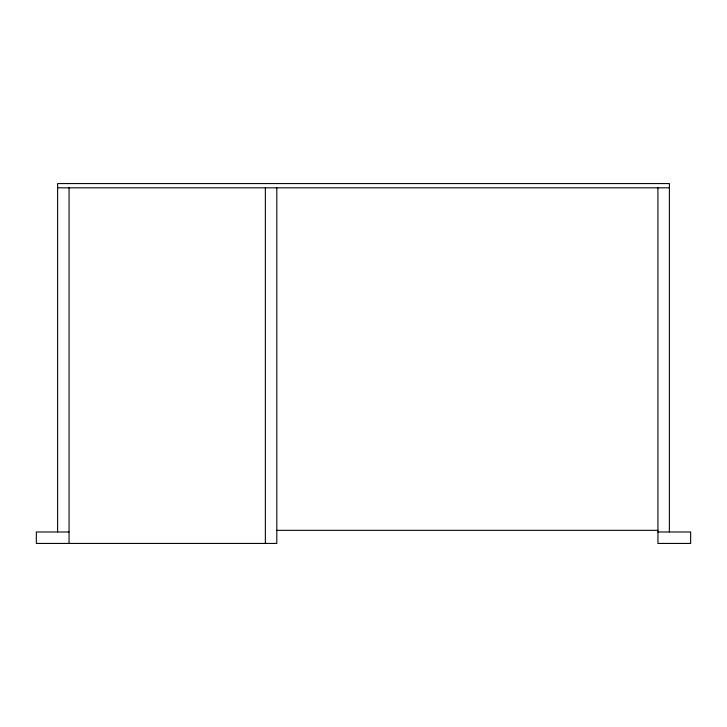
<?xml version="1.0" encoding="UTF-8"?>
<svg xmlns="http://www.w3.org/2000/svg" width="727" height="727" viewBox="0 0 727 727"><rect width="100%" height="100%" fill="white"/><g stroke="black" fill="none" stroke-linecap="round" stroke-linejoin="round"><path stroke-width="1.09" d="M57.615 187.82L669.385 187.82M276.805 530.346L657.935 530.346M69.065 531.982L36.35 531.982L36.35 543.433L276.805 543.433L276.805 187.82M657.935 531.982L690.65 531.982L690.65 543.433L657.935 543.433L657.935 187.82M669.385 531.982L669.385 183.567L57.615 183.567L57.615 531.982M265.355 187.82L265.355 543.433M69.065 187.82L69.065 543.433"/></g></svg>
